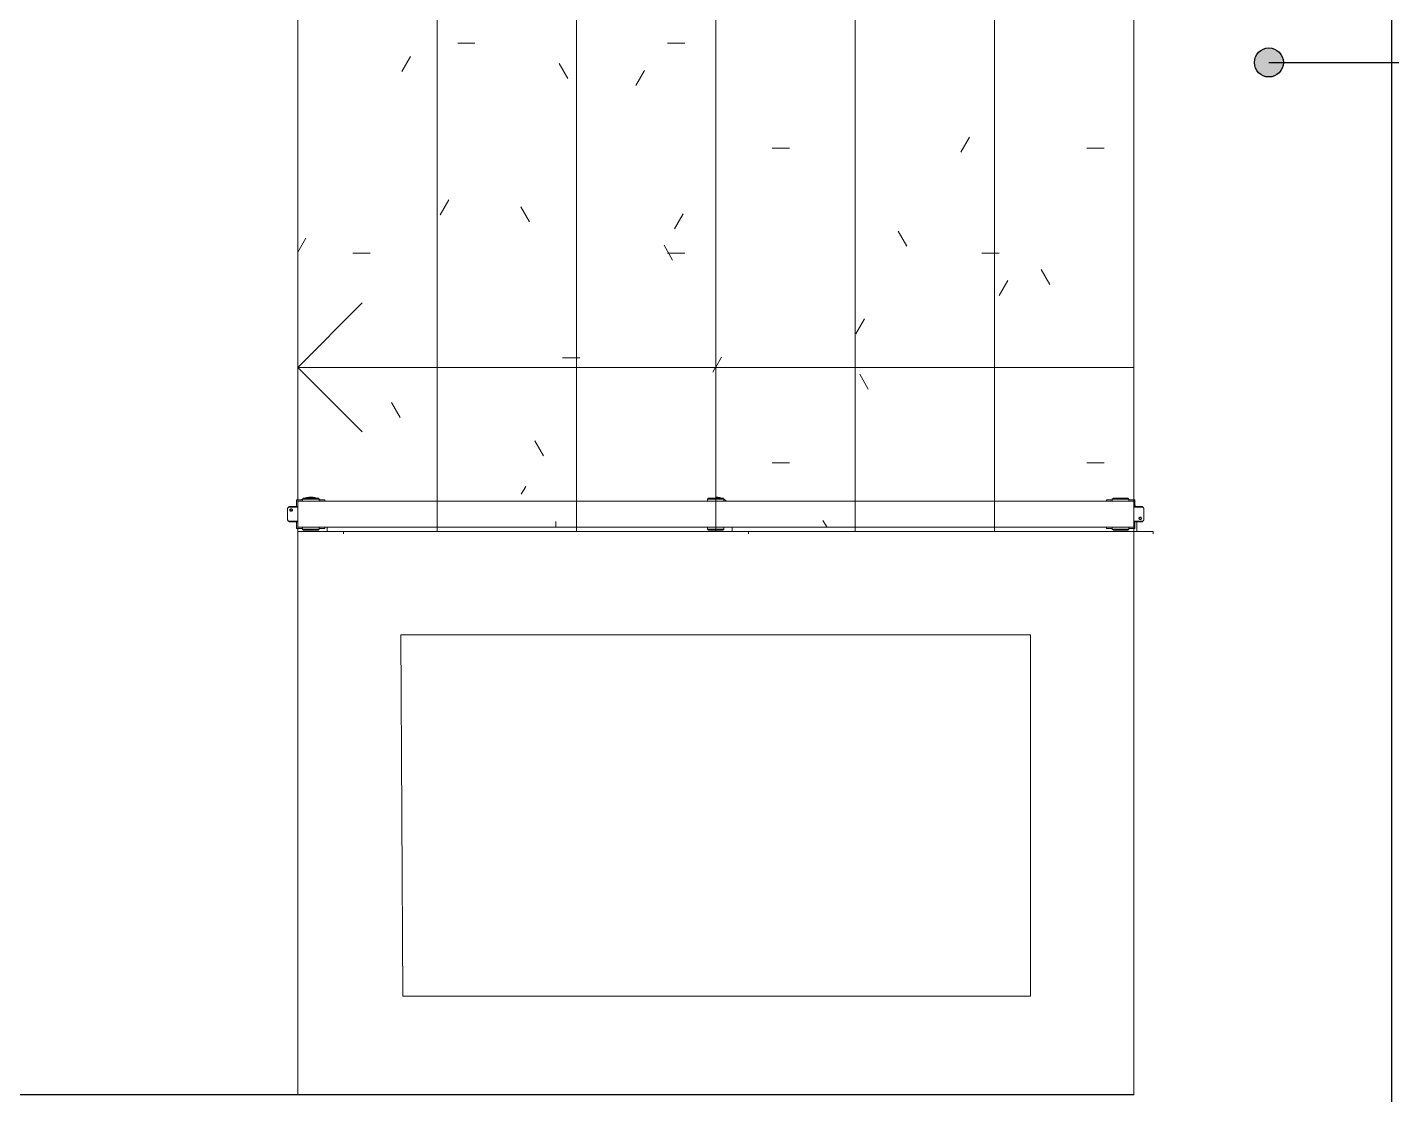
# Model space of a CAD drawing. Header units: millimetres. Extents: x -967280 to 3852, y 2833 to 1955156.
# Drawn here: x -916055 to -913411, y 638616 to 640684 of the extents above; entities that cross this region are included whole.
import ezdxf

# ---------------------------------------------------------------- set-up
doc = ezdxf.new("R2010")
doc.units = ezdxf.units.MM
doc.header["$LTSCALE"] = 1000
doc.linetypes.add('HRZN_Line-Ptrn-Dash', pattern=[4, 2, -2])
doc.linetypes.add('HRZN_Line-Ptrn-Sold', pattern=[9144001.0, 9144000.0, -1])
for name, color, linetype, lineweight in [('A-ELEV', 1, 'HRZN_Line-Ptrn-Sold', 13), ('A-FLOR-HRAL', 1, 'Continuous', 18), ('A-FLOR-PATT', 1, 'Continuous', 13), ('A-STAIR', 1, 'HRZN_Line-Ptrn-Sold', 13), ('A-WALL', 8, 'HRZN_Line-Ptrn-Sold', 50), ('Up Arrows', 3, 'Continuous', 13)]:
    doc.layers.add(name, color=color, linetype=linetype, lineweight=lineweight)
doc.layers.add('ARCH', color=8, linetype='Continuous')
pattern_1 = [(0, (5884, -35800), (812.8, 203.2), [33.528, -576.072, 33.528, -576.072, -3251.2]), (0, (5884, -35800), (812.8, 203.2), [-1219.2, 33.528, -1185.672, 33.528, -576.072, -1422.4]), (0, (5884, -35800), (812.8, 203.2), [-3048, 33.528, -372.872, 33.528, -982.472]), (120, (6188.8, -35698.4), (-582.3764, 602.30545), [33.528, -576.072, 33.528, -576.072, -3251.2]), (120, (6188.8, -35698.4), (-582.3764, 602.30545), [-1219.2, 33.528, -1185.672, 33.528, -576.072, -1422.4]), (120, (6188.8, -35698.4), (-582.3764, 602.30545), [-3048, 33.528, -372.872, 33.528, -982.472]), (240, (6290.4, -35292), (-230.4236, -805.50545), [33.528, -576.072, 33.528, -576.072, -3251.2]), (240, (6290.4, -35292), (-230.4236, -805.50545), [-1219.2, 33.528, -1185.672, 33.528, -576.072, -1422.4]), (240, (6290.4, -35292), (-230.4236, -805.50545), [-3048, 33.528, -372.872, 33.528, -982.472])]

# ---------------------------------------------------------------- blocks, each defined once
blk = doc.blocks.new('Railing - Fascia 2-V55-GROUND FLOOR FFL_1_')
at = {"layer": 'A-FLOR-HRAL'}
for p, q in [((33.6, 25.4), (33.6, 63.5)), ((38.1, 63.5), (33.6, 63.5)), ((-27.5, 27.5), (-27.5, 16)), ((-14.6, 27.5), (-27.5, 27.5)), ((-15, 25.4), (-15, 40)), ((-13.4, 43.7), (-13.4, 25.4)), ((-10, 45), (10, 45)), ((10, 45), (5.1, 45)), ((13.4, 43.7), (13.4, 25.4)), ((33.6, 31.8), (14.7, 31.8)), ((27.5, 27.5), (14.7, 27.5)), ((15, 40), (15, 25.4)), ((27.5, 16), (27.5, 27.5)), ((-29, 16), (-31, 14)), ((-31, 14), (-31, -14)), ((-31, -14), (-31, 14)), ((-25.4, 16), (-29, 16)), ((-29, -16), (-29, 16)), ((29, 16), (25.4, 16)), ((31, 14), (29, 16)), ((29, -16), (29, 16)), ((31, 14), (31, 4.2)), ((31, -14), (31, 14)), ((31, 7.7), (31, -7.7)), ((31, -7.7), (31, 7.7)), ((31, 6.6), (31, -7.4)), ((31, 3.8), (31, 6.6)), ((31, 2.5), (31, 0)), ((31, 0), (31, -2.5)), ((-31, -14), (-29, -16)), ((-29, -16), (-25.4, -16)), ((-27.5, -16), (-27.5, -27.5)), ((25.4, -16), (29, -16)), ((27.5, -27.5), (27.5, -16)), ((29, -16), (31, -14)), ((31, -2.5), (29.7, -2.5)), ((31, -7.4), (31, -3.8)), ((31, -4.2), (31, -14)), ((-25.4, -27.5), (-27.5, -27.5)), ((27.5, -27.5), (25.4, -27.5))]:
    blk.add_line(p, q, dxfattribs=at)
blk.add_arc((0, 0), 33.1, 116.3285, 120.9227, dxfattribs=at)
for points, knots in [([(-15, 40), (-15, 40.1), (-15, 40.3), (-15, 40.5), (-15, 40.7), (-14.9, 40.9), (-14.9, 41), (-14.9, 41.2), (-14.8, 41.4), (-14.8, 41.5), (-14.7, 41.7), (-14.7, 41.8), (-14.6, 42), (-14.5, 42.1), (-14.4, 42.3), (-14.4, 42.4), (-14.3, 42.6), (-14.2, 42.7), (-14.1, 42.9), (-14, 43), (-13.9, 43.1), (-13.8, 43.3), (-13.6, 43.5), (-13.5, 43.6), (-13.4, 43.7)], [0, 0, 0, 0, 0.083333, 0.125, 0.166667, 0.208333, 0.25, 0.291667, 0.333333, 0.375, 0.416667, 0.458333, 0.5, 0.541667, 0.583333, 0.625, 0.666667, 0.708333, 0.75, 0.791667, 0.833333, 0.875, 0.916667, 1, 1, 1, 1]), ([(-13.4, 43.7), (-13.1, 43.9), (-12.6, 44.3), (-11.8, 44.7), (-11.1, 44.9), (-10.4, 45), (-10, 45)], [0, 0, 0, 0, 0.333333, 0.5, 0.666667, 1, 1, 1, 1]), ([(10.3, 38), (10.3, 38.3), (10.2, 38.9), (9.9, 39.5), (9.5, 39.9), (9.1, 40.3), (8.4, 40.5), (7.6, 40.5), (6.9, 40.3), (6.5, 39.9), (6, 39.5), (5.7, 38.9), (5.6, 38.3), (5.6, 38)], [0, 0, 0, 0, 0.111111, 0.222222, 0.277778, 0.333333, 0.444444, 0.555556, 0.666667, 0.722222, 0.777778, 0.888889, 1, 1, 1, 1]), ([(5.6, 38), (5.6, 37.7), (5.7, 37.1), (6, 36.5), (6.5, 36.1), (6.9, 35.7), (7.6, 35.5), (8.4, 35.5), (9.1, 35.7), (9.5, 36.1), (9.9, 36.5), (10.2, 37.1), (10.3, 37.7), (10.3, 38)], [0, 0, 0, 0, 0.111111, 0.222222, 0.277778, 0.333333, 0.444444, 0.555556, 0.666667, 0.722222, 0.777778, 0.888889, 1, 1, 1, 1]), ([(10, 45), (10.4, 45), (11.1, 44.9), (11.8, 44.7), (12.6, 44.3), (13.1, 43.9), (13.4, 43.7)], [0, 0, 0, 0, 0.333333, 0.5, 0.666667, 1, 1, 1, 1]), ([(13.4, 43.7), (13.5, 43.6), (13.7, 43.4), (13.8, 43.2), (14, 43), (14.1, 42.9), (14.2, 42.7), (14.3, 42.5), (14.4, 42.4), (14.5, 42.2), (14.6, 42), (14.7, 41.8), (14.7, 41.6), (14.8, 41.4), (14.8, 41.2), (14.9, 41), (14.9, 40.8), (15, 40.6), (15, 40.3), (15, 40.1), (15, 40)], [0, 0, 0, 0, 0.1, 0.15, 0.2, 0.25, 0.3, 0.35, 0.4, 0.45, 0.5, 0.55, 0.6, 0.65, 0.7, 0.75, 0.8, 0.85, 0.9, 1, 1, 1, 1])]:
    blk.add_open_spline(points, degree=3, knots=knots, dxfattribs=at)
for points in [[(6.5, 38), (6.5, 38.2), (6.6, 38.6), (6.7, 39), (6.8, 39.2)], [(6.8, 36.8), (6.7, 37), (6.6, 37.4), (6.5, 37.8), (6.5, 38)], [(6.8, 39.2), (7, 39.4), (7.2, 39.8), (7.8, 40.2), (8.5, 40.5), (9.2, 40.5), (9.6, 40.4), (9.9, 40.3)], [(8.5, 35.5), (8.3, 35.6), (7.8, 35.8), (7.2, 36.2), (7, 36.6), (6.8, 36.8)]]:
    blk.add_open_spline(points, degree=3, dxfattribs=at)
blk = doc.blocks.new('Railing - Fascia 2-V56-GROUND FLOOR FFL_1_')
at = {"layer": 'A-FLOR-HRAL'}
for p, q in [((33.6, -25.4), (33.6, 63.5)), ((38.1, 63.5), (33.6, 63.5)), ((-27.5, 27.5), (-27.5, 16)), ((-25.4, 27.5), (-27.5, 27.5)), ((33.6, 31.8), (25.4, 31.8)), ((27.5, 27.5), (25.4, 27.5)), ((27.5, 16), (27.5, 27.5)), ((-29, 16), (-31, 14)), ((-31, 14), (-31, -14)), ((-31, -14), (-31, 14)), ((-25.4, 16), (-29, 16)), ((-29, -16), (-29, 16)), ((29, 16), (25.4, 16)), ((31, 14), (29, 16)), ((29, -16), (29, 16)), ((31, 14), (31, 4.2)), ((31, -14), (31, 14)), ((31, 7.7), (31, -7.7)), ((31, -7.7), (31, 7.7)), ((31, 6.6), (31, -7.4)), ((31, 3.8), (31, 6.6)), ((31, 2.5), (31, 0)), ((31, 0), (31, -2.5)), ((-31, -14), (-29, -16)), ((-29, -16), (-25.4, -16)), ((-27.5, -16.3), (-27.5, -27.5)), ((-15, -40), (-15, -25.4)), ((-13.4, -25.4), (-13.4, -43.7)), ((13.4, -25.4), (13.4, -43.7)), ((15, -25.4), (15, -40)), ((25.4, -16), (29, -16)), ((27.5, -27.5), (27.5, -16)), ((29, -16), (31, -14)), ((31, -2.5), (29.7, -2.5)), ((31, -7.4), (31, -3.8)), ((31, -4.2), (31, -14)), ((-14.7, -27.5), (-27.5, -27.5)), ((-5.1, -45), (-10, -45)), ((-10, -45), (10, -45)), ((27.5, -27.5), (14.6, -27.5))]:
    blk.add_line(p, q, dxfattribs=at)
for start, end in [(151.5731, 208.4269), (146.8198, 150.4613), (209.4716, 213.1802)]:
    blk.add_arc((0, 0), 33.1, start, end, dxfattribs=at)
for points, knots in [([(-13.4, -43.7), (-13.5, -43.6), (-13.7, -43.4), (-13.8, -43.2), (-14, -43), (-14.1, -42.9), (-14.2, -42.7), (-14.3, -42.5), (-14.4, -42.4), (-14.5, -42.2), (-14.6, -42), (-14.7, -41.8), (-14.7, -41.6), (-14.8, -41.4), (-14.8, -41.2), (-14.9, -41), (-14.9, -40.8), (-15, -40.6), (-15, -40.3), (-15, -40.1), (-15, -40)], [0, 0, 0, 0, 0.1, 0.15, 0.2, 0.25, 0.3, 0.35, 0.4, 0.45, 0.5, 0.55, 0.6, 0.65, 0.7, 0.75, 0.8, 0.85, 0.9, 1, 1, 1, 1]), ([(-10, -45), (-10.4, -45), (-11.1, -44.9), (-11.8, -44.7), (-12.6, -44.3), (-13.1, -43.9), (-13.4, -43.7)], [0, 0, 0, 0, 0.333333, 0.5, 0.666667, 1, 1, 1, 1]), ([(-5.6, -38), (-5.6, -37.7), (-5.7, -37.1), (-6.1, -36.5), (-6.5, -36.1), (-6.9, -35.7), (-7.6, -35.5), (-8.4, -35.5), (-9.1, -35.7), (-9.5, -36.1), (-9.9, -36.5), (-10.2, -37.1), (-10.3, -37.7), (-10.3, -38)], [0, 0, 0, 0, 0.111111, 0.222222, 0.277778, 0.333333, 0.444444, 0.555556, 0.666667, 0.722222, 0.777778, 0.888889, 1, 1, 1, 1]), ([(-10.3, -38), (-10.3, -38.3), (-10.2, -38.9), (-9.9, -39.5), (-9.5, -39.9), (-9.1, -40.3), (-8.4, -40.5), (-7.6, -40.5), (-6.9, -40.3), (-6.5, -39.9), (-6.1, -39.5), (-5.7, -38.9), (-5.6, -38.3), (-5.6, -38)], [0, 0, 0, 0, 0.111111, 0.222222, 0.277778, 0.333333, 0.444444, 0.555556, 0.666667, 0.722222, 0.777778, 0.888889, 1, 1, 1, 1]), ([(13.4, -43.7), (13.1, -43.9), (12.6, -44.3), (11.8, -44.7), (11.1, -44.9), (10.4, -45), (10, -45)], [0, 0, 0, 0, 0.333333, 0.5, 0.666667, 1, 1, 1, 1]), ([(15, -40), (15, -40.1), (15, -40.3), (15, -40.5), (15, -40.7), (14.9, -40.9), (14.9, -41), (14.9, -41.2), (14.8, -41.4), (14.8, -41.5), (14.7, -41.7), (14.7, -41.8), (14.6, -42), (14.5, -42.1), (14.4, -42.3), (14.4, -42.4), (14.3, -42.6), (14.2, -42.7), (14.1, -42.9), (14, -43), (13.9, -43.1), (13.8, -43.3), (13.6, -43.5), (13.5, -43.6), (13.4, -43.7)], [0, 0, 0, 0, 0.083333, 0.125, 0.166667, 0.208333, 0.25, 0.291667, 0.333333, 0.375, 0.416667, 0.458333, 0.5, 0.541667, 0.583333, 0.625, 0.666667, 0.708333, 0.75, 0.791667, 0.833333, 0.875, 0.916667, 1, 1, 1, 1])]:
    blk.add_open_spline(points, degree=3, knots=knots, dxfattribs=at)
for points in [[(-6.8, -39.2), (-7, -39.4), (-7.2, -39.8), (-7.8, -40.2), (-8.5, -40.5), (-9.2, -40.5), (-9.6, -40.4), (-9.9, -40.3)], [(-8.5, -35.5), (-8.3, -35.6), (-7.8, -35.8), (-7.2, -36.2), (-7, -36.6), (-6.8, -36.8)], [(-6.8, -36.8), (-6.7, -37), (-6.6, -37.4), (-6.5, -37.8), (-6.5, -38)], [(-6.5, -38), (-6.5, -38.2), (-6.6, -38.6), (-6.7, -39), (-6.8, -39.2)]]:
    blk.add_open_spline(points, degree=3, dxfattribs=at)
blk = doc.blocks.new('Railing - Fascia 2-3846644-GROUND FLOOR FFL_1_')
at = {"layer": 'A-FLOR-HRAL'}
for p, q in [((33.6, 0), (33.6, 63.5)), ((38.1, 63.5), (33.6, 63.5)), ((33.6, 31.8), (25.4, 31.8)), ((-29, 16), (-31, 14)), ((-31, 14), (-31, -14)), ((-31, -14), (-31, 14)), ((-25.4, 16), (-29, 16)), ((-29, -16), (-29, 16)), ((29, 16), (25.4, 16)), ((31, 14), (29, 16)), ((29, -16), (29, 16)), ((31, 14), (31, 4.2)), ((31, -14), (31, 14)), ((31, 7.7), (31, -7.7)), ((31, -7.7), (31, 7.7)), ((31, 6.6), (31, -7.4)), ((31, 3.8), (31, 6.6)), ((31, 2.5), (31, 0)), ((31, 0), (31, -2.5)), ((-31, -14), (-29, -16)), ((-29, -16), (-25.4, -16)), ((25.4, -16), (29, -16)), ((29, -16), (31, -14)), ((31, -2.5), (29.7, -2.5)), ((31, -7.4), (31, -3.8)), ((31, -4.2), (31, -14))]:
    blk.add_line(p, q, dxfattribs=at)
for start, end in [(151.5731, 180), (140.7438, 150.4613)]:
    blk.add_arc((0, 0), 33.1, start, end, dxfattribs=at)
blk = doc.blocks.new('Railing - Railing-3846612-GROUND FLOOR FFL_1_')
at = {"rotation": 269.9999999999998}
for name, p in [('Railing - Fascia 2-V56-GROUND FLOOR FFL_1_', (45456.4, 12438.1)), ('Railing - Fascia 2-3846644-GROUND FLOOR FFL_1_', (46241, 12438.1)), ('Railing - Fascia 2-V55-GROUND FLOOR FFL_1_', (47025.6, 12438.1))]:
    blk.add_blockref(name, p, dxfattribs=at)
blk = doc.blocks.new('Top Rail Type - Top Rail_Internal_-3846629-GROUND FLOOR FFL_1_')
at = {"layer": 'A-STAIR', "linetype": 'Continuous'}
for p, q in [((47051, 12463.5), (45431, 12463.5)), ((45431, 12412.7), (47051, 12412.7))]:
    blk.add_line(p, q, dxfattribs=at)
at = {"layer": 'A-STAIR', "linetype": 'Continuous', "flags": 128}
for points in [[(45431, 12436.1), (45431, 12438.1), (45431, 12440.1)], [(47051, 12440.1), (47051, 12438.1), (47051, 12436.1)]]:
    blk.add_lwpolyline(points, dxfattribs=at)
blk = doc.blocks.new('Top Rail Type - Top Rail_Internal_-V67-GROUND FLOOR FFL_1_')
at = {"layer": 'A-STAIR', "linetype": 'Continuous'}
for p, q in [((45431, 12412.7), (45431, 12463.5)), ((47051, 12463.5), (45431, 12463.5)), ((47051, 12412.7), (47051, 12463.5)), ((47051, 12412.7), (45431, 12412.7))]:
    blk.add_line(p, q, dxfattribs=at)
blk = doc.blocks.new('A$C1e5dc022')
h = blk.add_hatch(color=4)
h.dxf.hatch_style = 1
h.paths.add_polyline_path([(53197, -22471.9, 0.414214), (53168.9, -22500, 0.414214), (53197, -22528.1)])
h.paths.add_polyline_path([(53225.1, -22500), (53197, -22500), (53197, -22528.1, 0.414214)])
h.paths.add_polyline_path([(53197, -22471.9), (53197, -22500), (53225.1, -22500, 0.414214)])
at = {"layer": 'A-STAIR', "linetype": 'Continuous'}
h = blk.add_hatch(dxfattribs=at)
h.set_pattern_fill('FP_15', color=4, style=0, pattern_type=2)
h.set_pattern_definition(pattern_1)
h.paths.add_polyline_path([(51403.9, -23400), (51585, -23400), (51585, -23387.3), (51372.1, -23387.3), (51372.1, -23395.5), (51403.9, -23395.5)])
h.paths.add_polyline_path([(51544.1, -23336.5), (51585, -23336.5), (51585, -21663.5), (51367.9, -21663.5), (51367.9, -21665.6), (51358.4, -21665.6), (51352.7, -21668.5), (51348.8, -21670.1), (51340.4, -21671.2), (51327.9, -21668.4), (51322.4, -21665.6), (51315, -21665.6), (51315, -23334.4), (51323.4, -23333.7), (51328.1, -23331.5), (51332, -23329.9), (51340.4, -23328.8), (51352.8, -23331.6), (51361.2, -23334.4), (51367.9, -23334.4), (51367.9, -23336.5), (51397, -23336.5)])
h.paths.add_polyline_path([(51380.5, -21612.7), (51585, -21612.7), (51585, -21600), (51403.9, -21600), (51403.9, -21604.5), (51372.1, -21604.5), (51372.1, -21612.7)])
h = blk.add_hatch(dxfattribs=at)
h.set_pattern_fill('FP_16', color=4, style=0, pattern_type=2)
h.set_pattern_definition(pattern_1)
h.paths.add_polyline_path([(51585, -23400), (51855, -23400), (51855, -23387.3), (51585, -23387.3)])
h.paths.add_polyline_path([(51838.3, -23336.5), (51855, -23336.5), (51855, -21663.5), (51585, -21663.5), (51585, -23336.5)])
h.paths.add_polyline_path([(51838.3, -21612.7), (51855, -21612.7), (51855, -21600), (51585, -21600), (51585, -21612.7)])
h = blk.add_hatch(dxfattribs=at)
h.set_pattern_fill('FP_15', color=4, style=0, pattern_type=2)
h.set_pattern_definition(pattern_1)
h.paths.add_polyline_path([(51855, -23400), (52125, -23400), (52124.8, -23392.9), (52121.1, -23392), (52119.8, -23392.3), (52118.6, -23392.1), (52117.1, -23391.9), (52116.5, -23392.4), (52111.3, -23390.9), (52109, -23390.9), (52109, -23387.3), (51855, -23387.3), (51855, -23390.9)])
h.paths.add_polyline_path([(51855, -23336.5), (52109, -23336.5), (52109.4, -23332.9), (52115.4, -23332), (52117, -23332), (52117.7, -23332.3), (52119.6, -23332.2), (52120, -23332.5), (52122.4, -23331.9), (52123.1, -23332.2), (52125, -23330.9), (52124.8, -21669), (52122.4, -21668.1), (52121.3, -21668.4), (52119.8, -21668.5), (52118.6, -21668.3), (52117.1, -21668.1), (52116.5, -21668.6), (52111.3, -21667.1), (52109, -21667.1), (52109, -21663.5), (51855, -21663.5), (51855, -23111)])
h.paths.add_polyline_path([(52109, -21612.7), (52109.4, -21609.1), (52115.4, -21608.2), (52117, -21608.2), (52117.7, -21608.5), (52119.7, -21608.1), (52120.4, -21608.4), (52123.1, -21607.1), (52125, -21607.1), (52124.2, -21600), (51855, -21600), (51855, -21612.7), (52058.9, -21612.7)])
h = blk.add_hatch(dxfattribs=at)
h.set_pattern_fill('FP_15', color=4, style=0, pattern_type=2)
h.set_pattern_definition(pattern_1)
h.paths.add_polyline_path([(52188.5, -23400), (52395, -23400), (52395, -23387.3), (52156.7, -23387.3), (52156.7, -23395.5), (52188.5, -23395.5)])
h.paths.add_polyline_path([(52395, -23336.5), (52395, -21663.5), (52145.8, -21663.5), (52137.3, -21668.5), (52132.5, -21670.2), (52125, -21671.2), (52125, -23328.8), (52137.4, -23331.6), (52141.3, -23333.1), (52147, -23336.5), (52279.6, -23336.5)])
h.paths.add_polyline_path([(52165.1, -21612.7), (52395, -21612.7), (52395, -21600), (52188.5, -21600), (52188.5, -21604.5), (52156.7, -21604.5), (52156.7, -21612.7)])
h = blk.add_hatch(dxfattribs=at)
h.set_pattern_fill('FP_16', color=4, style=0, pattern_type=2)
h.set_pattern_definition(pattern_1)
h.paths.add_polyline_path([(52665, -23400), (52665, -23387.3), (52395, -23387.3), (52395, -23400), (52426.7, -23400)])
h.paths.add_polyline_path([(52395, -23336.5), (52665, -23336.5), (52665, -21663.5), (52395, -21663.5), (52395, -23111)])
h.paths.add_polyline_path([(52426.7, -21612.7), (52665, -21612.7), (52665, -21600), (52395, -21600), (52395, -21612.7)])
h = blk.add_hatch(dxfattribs=at)
h.set_pattern_fill('FP_13', color=4, style=0, pattern_type=2)
h.set_pattern_definition(pattern_1)
h.paths.add_polyline_path([(52665, -23400), (52935, -23400), (52935, -23389.4), (52925.6, -23389.4), (52925.2, -23390.9), (52920.2, -23391.9), (52919.2, -23392.5), (52917.5, -23391.9), (52916.9, -23392.8), (52914.9, -23391.9), (52914.6, -23392.9), (52913.3, -23392.9), (52905.7, -23392), (52904.4, -23392.3), (52903.2, -23392.1), (52901.7, -23391.9), (52901.1, -23392.4), (52895.9, -23390.9), (52893.6, -23390.9), (52893.6, -23389.4), (52882.1, -23389.4), (52882.1, -23387.3), (52665, -23387.3)])
h.paths.add_polyline_path([(52665, -23336.5), (52882.1, -23336.5), (52882.1, -23334.4), (52893.6, -23334.4), (52894, -23332.9), (52900, -23332), (52901.7, -23331.9), (52902.3, -23332.3), (52904.2, -23332.2), (52904.6, -23332.5), (52907, -23331.9), (52907.7, -23332.2), (52909.6, -23330.9), (52909.6, -23332.9), (52912.2, -23331.9), (52913.3, -23332.1), (52914.9, -23331.9), (52916, -23332.1), (52917.5, -23331.9), (52918.1, -23332.9), (52920.2, -23331.9), (52922.1, -23332.9), (52925.6, -23332.9), (52925.6, -23334.4), (52935, -23334.4), (52935, -21665.6), (52925.6, -21665.6), (52925.2, -21667.1), (52920.2, -21668.1), (52919.2, -21668.7), (52917.5, -21668.1), (52916.9, -21669), (52914.9, -21668.1), (52914.6, -21669.1), (52912.2, -21668.1), (52911.5, -21668.6), (52909.6, -21667.1), (52909.4, -21669), (52907, -21668.1), (52905.9, -21668.4), (52904.4, -21668.5), (52903.2, -21668.3), (52901.7, -21668.1), (52901.1, -21668.6), (52895.9, -21667.1), (52893.6, -21667.1), (52893.6, -21665.6), (52882.1, -21665.6), (52882.1, -21663.5), (52665, -21663.5), (52665, -23111)])
h.paths.add_polyline_path([(52665, -21612.7), (52882.1, -21612.7), (52882.1, -21610.6), (52893.6, -21610.6), (52894, -21609.1), (52900, -21608.2), (52901.7, -21608.1), (52902.3, -21608.5), (52904.3, -21608.1), (52905, -21608.4), (52907.7, -21607.1), (52914.9, -21608.1), (52916, -21608.3), (52917.5, -21608.1), (52918.1, -21609.1), (52920.2, -21608.1), (52922.1, -21609.1), (52925.6, -21609.1), (52925.6, -21610.6), (52935, -21610.6), (52935, -21600), (52665, -21600)])
at = {"color": 4}
blk.add_line((53197, -22500), (53699, -22500), dxfattribs=at)
blk.add_circle((53197, -22500), 28.1, dxfattribs=at)
at = {"layer": 'A-ELEV', "color": 4}
for p, q in [((52935, -20500), (52935, -24500)), ((51315, -23408.8), (52935, -23408.8)), ((51315, -24500), (51315, -23408.8)), ((52735, -23608.8), (51515, -23608.8)), ((51515, -23608.8), (51519, -24308.8)), ((52735, -24308.8), (52735, -23608.8)), ((52735, -24308.8), (51519, -24308.8))]:
    blk.add_line(p, q, dxfattribs=at)
at = {"layer": 'A-FLOR-HRAL', "color": 4}
for p, q in [((51326.4, -23344.2), (51324.4, -23346.2)), ((51324.4, -23346.2), (51324.4, -23349.8)), ((51324.4, -23346.2), (51356.4, -23346.2)), ((51354.4, -23344.2), (51326.4, -23344.2)), ((51326.4, -23344.2), (51354.4, -23344.2)), ((51356.4, -23346.2), (51354.4, -23344.2)), ((51356.4, -23349.8), (51356.4, -23346.2)), ((52111, -23344.2), (52109, -23346.2)), ((52109, -23346.2), (52109, -23349.8)), ((52109, -23346.2), (52141, -23346.2)), ((52139, -23344.2), (52111, -23344.2)), ((52111, -23344.2), (52139, -23344.2)), ((52141, -23346.2), (52139, -23344.2)), ((52141, -23349.8), (52141, -23346.2)), ((52895.6, -23344.2), (52893.6, -23346.2)), ((52893.6, -23346.2), (52893.6, -23349.8)), ((52893.6, -23346.2), (52925.6, -23346.2)), ((52923.6, -23344.2), (52895.6, -23344.2)), ((52895.6, -23344.2), (52923.6, -23344.2)), ((52925.6, -23346.2), (52923.6, -23344.2)), ((52925.6, -23349.8), (52925.6, -23346.2)), ((51295.4, -23370.1), (51295.4, -23365.2)), ((51295.4, -23365.2), (51295.4, -23385.2)), ((51315, -23361.7), (51296.7, -23361.7)), ((51300.4, -23360.2), (51315, -23360.2)), ((51312.9, -23360.5), (51312.9, -23347.7)), ((51324.1, -23347.7), (51312.9, -23347.7)), ((51367.9, -23347.7), (51356.4, -23347.7)), ((51367.9, -23349.8), (51367.9, -23347.7)), ((52882.1, -23349.8), (52882.1, -23347.7)), ((52893.6, -23347.7), (52882.1, -23347.7)), ((52937.1, -23347.7), (52925.6, -23347.7)), ((52935, -23360.2), (52949.6, -23360.2)), ((52953.3, -23361.7), (52935, -23361.7)), ((52937.1, -23360.6), (52937.1, -23347.7)), ((52954.6, -23365.2), (52954.6, -23385.2)), ((51315, -23388.6), (51296.7, -23388.6)), ((51315, -23390.2), (51300.4, -23390.2)), ((51312.9, -23402.7), (51312.9, -23389.7)), ((52953.3, -23388.6), (52935, -23388.6)), ((52949.6, -23390.2), (52935, -23390.2)), ((52937.1, -23402.7), (52937.1, -23389.9)), ((52941.3, -23408.8), (52941.3, -23389.9)), ((52954.6, -23385.2), (52954.6, -23380.2)), ((51312.9, -23402.7), (51324.4, -23402.7)), ((51315, -23408.8), (51403.9, -23408.8)), ((51324.4, -23400.6), (51324.4, -23404.2)), ((51324.4, -23404.2), (51326.4, -23406.2)), ((51324.4, -23404.2), (51356.4, -23404.2)), ((51336.2, -23406.2), (51326.4, -23406.2)), ((51326.4, -23406.2), (51354.4, -23406.2)), ((51348.1, -23406.2), (51332.7, -23406.2)), ((51332.7, -23406.2), (51348.1, -23406.2)), ((51347, -23406.2), (51333, -23406.2)), ((51333, -23406.2), (51336.6, -23406.2)), ((51337.9, -23406.2), (51337.9, -23404.8)), ((51340.4, -23406.2), (51337.9, -23406.2)), ((51342.9, -23406.2), (51340.4, -23406.2)), ((51344.2, -23406.2), (51347, -23406.2)), ((51354.4, -23406.2), (51344.6, -23406.2)), ((51354.4, -23406.2), (51356.4, -23404.2)), ((51356.4, -23404.2), (51356.4, -23400.6)), ((51356.4, -23402.7), (51367.9, -23402.7)), ((51367.9, -23402.7), (51367.9, -23400.6)), ((51372.1, -23408.8), (51372.1, -23400.6)), ((51403.9, -23413.3), (51403.9, -23408.8)), ((52109, -23400.6), (52109, -23404.2)), ((52109, -23404.2), (52111, -23406.2)), ((52109, -23404.2), (52141, -23404.2)), ((52120.8, -23406.2), (52111, -23406.2)), ((52111, -23406.2), (52139, -23406.2)), ((52132.7, -23406.2), (52117.3, -23406.2)), ((52117.3, -23406.2), (52132.7, -23406.2)), ((52131.6, -23406.2), (52117.6, -23406.2)), ((52117.6, -23406.2), (52121.2, -23406.2)), ((52122.5, -23406.2), (52122.5, -23404.8)), ((52125, -23406.2), (52122.5, -23406.2)), ((52127.5, -23406.2), (52125, -23406.2)), ((52125, -23408.8), (52188.5, -23408.8)), ((52128.8, -23406.2), (52131.6, -23406.2)), ((52139, -23406.2), (52129.2, -23406.2)), ((52139, -23406.2), (52141, -23404.2)), ((52141, -23404.2), (52141, -23400.6)), ((52156.7, -23408.8), (52156.7, -23400.6)), ((52188.5, -23413.3), (52188.5, -23408.8)), ((52882.1, -23402.7), (52882.1, -23400.6)), ((52882.1, -23402.7), (52893.6, -23402.7)), ((52893.6, -23400.6), (52893.6, -23404.2)), ((52893.6, -23404.2), (52895.6, -23406.2)), ((52893.6, -23404.2), (52925.6, -23404.2)), ((52905.4, -23406.2), (52895.6, -23406.2)), ((52895.6, -23406.2), (52923.6, -23406.2)), ((52917.3, -23406.2), (52901.9, -23406.2)), ((52901.9, -23406.2), (52917.3, -23406.2)), ((52916.2, -23406.2), (52902.2, -23406.2)), ((52902.2, -23406.2), (52905.8, -23406.2)), ((52907.1, -23406.2), (52907.1, -23404.8)), ((52909.6, -23406.2), (52907.1, -23406.2)), ((52912.1, -23406.2), (52909.6, -23406.2)), ((52913.4, -23406.2), (52916.2, -23406.2)), ((52923.6, -23406.2), (52913.8, -23406.2)), ((52923.6, -23406.2), (52925.6, -23404.2)), ((52925.6, -23404.2), (52925.6, -23400.6)), ((52925.6, -23402.7), (52937.1, -23402.7)), ((52935, -23408.8), (52973.1, -23408.8)), ((52973.1, -23413.3), (52973.1, -23408.8))]:
    blk.add_line(p, q, dxfattribs=at)
for centre, start, end in [((51340.4, -23375.2), 119.4716, 123.1802), ((51340.4, -23375.2), 61.5731, 118.4269), ((51340.4, -23375.2), 56.8198, 60.4613), ((52125, -23375.2), 61.5731, 90), ((52125, -23375.2), 50.7438, 60.4613), ((52909.6, -23375.2), 26.3285, 30.9227)]:
    blk.add_arc(centre, 33.1, start, end, dxfattribs=at)
for points, knots in [([(51295.4, -23365.2), (51295.4, -23364.7), (51295.5, -23364.1), (51295.7, -23363.3), (51296.1, -23362.6), (51296.5, -23362.1), (51296.7, -23361.7)], [0, 0, 0, 0, 0.333333, 0.5, 0.666667, 1, 1, 1, 1]), ([(51296.7, -23361.7), (51296.8, -23361.6), (51297, -23361.5), (51297.2, -23361.3), (51297.4, -23361.2), (51297.5, -23361.1), (51297.7, -23361), (51297.9, -23360.8), (51298, -23360.7), (51298.2, -23360.7), (51298.4, -23360.6), (51298.6, -23360.5), (51298.8, -23360.4), (51299, -23360.4), (51299.2, -23360.3), (51299.4, -23360.3), (51299.6, -23360.2), (51299.8, -23360.2), (51300.1, -23360.2), (51300.3, -23360.2), (51300.4, -23360.2)], [0, 0, 0, 0, 0.1, 0.15, 0.2, 0.25, 0.3, 0.35, 0.4, 0.45, 0.5, 0.55, 0.6, 0.65, 0.7, 0.75, 0.8, 0.85, 0.9, 1, 1, 1, 1]), ([(51302.4, -23364.8), (51302.1, -23364.8), (51301.5, -23364.9), (51300.9, -23365.3), (51300.5, -23365.6), (51300.1, -23366.1), (51299.9, -23366.7), (51299.9, -23367.6), (51300.1, -23368.3), (51300.5, -23368.7), (51300.9, -23369.1), (51301.5, -23369.5), (51302.1, -23369.6), (51302.4, -23369.6)], [0, 0, 0, 0, 0.111111, 0.222222, 0.277778, 0.333333, 0.444444, 0.555556, 0.666667, 0.722222, 0.777778, 0.888889, 1, 1, 1, 1]), ([(51302.4, -23369.6), (51302.7, -23369.6), (51303.3, -23369.5), (51303.9, -23369.1), (51304.3, -23368.7), (51304.7, -23368.3), (51304.9, -23367.6), (51304.9, -23366.7), (51304.7, -23366.1), (51304.3, -23365.6), (51303.9, -23365.3), (51303.3, -23364.9), (51302.7, -23364.8), (51302.4, -23364.8)], [0, 0, 0, 0, 0.111111, 0.222222, 0.277778, 0.333333, 0.444444, 0.555556, 0.666667, 0.722222, 0.777778, 0.888889, 1, 1, 1, 1]), ([(52949.6, -23360.2), (52949.7, -23360.2), (52949.9, -23360.2), (52950.1, -23360.2), (52950.3, -23360.2), (52950.5, -23360.2), (52950.6, -23360.3), (52950.8, -23360.3), (52951, -23360.3), (52951.1, -23360.4), (52951.3, -23360.5), (52951.4, -23360.5), (52951.6, -23360.6), (52951.7, -23360.6), (52951.9, -23360.7), (52952, -23360.8), (52952.2, -23360.9), (52952.3, -23361), (52952.5, -23361.1), (52952.6, -23361.2), (52952.7, -23361.3), (52952.9, -23361.4), (52953.1, -23361.5), (52953.2, -23361.7), (52953.3, -23361.7)], [0, 0, 0, 0, 0.083333, 0.125, 0.166667, 0.208333, 0.25, 0.291667, 0.333333, 0.375, 0.416667, 0.458333, 0.5, 0.541667, 0.583333, 0.625, 0.666667, 0.708333, 0.75, 0.791667, 0.833333, 0.875, 0.916667, 1, 1, 1, 1]), ([(52953.3, -23361.7), (52953.5, -23362.1), (52953.9, -23362.6), (52954.3, -23363.3), (52954.5, -23364.1), (52954.6, -23364.7), (52954.6, -23365.2)], [0, 0, 0, 0, 0.333333, 0.5, 0.666667, 1, 1, 1, 1]), ([(51296.7, -23388.6), (51296.5, -23388.3), (51296.1, -23387.8), (51295.7, -23387), (51295.5, -23386.2), (51295.4, -23385.6), (51295.4, -23385.2)], [0, 0, 0, 0, 0.333333, 0.5, 0.666667, 1, 1, 1, 1]), ([(51300.4, -23390.2), (51300.3, -23390.2), (51300.1, -23390.2), (51299.9, -23390.1), (51299.7, -23390.1), (51299.5, -23390.1), (51299.4, -23390.1), (51299.2, -23390), (51299, -23390), (51298.9, -23389.9), (51298.7, -23389.9), (51298.6, -23389.8), (51298.4, -23389.8), (51298.3, -23389.7), (51298.1, -23389.6), (51298, -23389.5), (51297.8, -23389.4), (51297.7, -23389.4), (51297.5, -23389.3), (51297.4, -23389.2), (51297.3, -23389), (51297.1, -23388.9), (51296.9, -23388.8), (51296.8, -23388.7), (51296.7, -23388.6)], [0, 0, 0, 0, 0.083333, 0.125, 0.166667, 0.208333, 0.25, 0.291667, 0.333333, 0.375, 0.416667, 0.458333, 0.5, 0.541667, 0.583333, 0.625, 0.666667, 0.708333, 0.75, 0.791667, 0.833333, 0.875, 0.916667, 1, 1, 1, 1]), ([(52947.6, -23380.8), (52947.3, -23380.8), (52946.7, -23380.9), (52946.1, -23381.2), (52945.7, -23381.6), (52945.3, -23382.1), (52945.1, -23382.7), (52945.1, -23383.6), (52945.3, -23384.2), (52945.7, -23384.7), (52946.1, -23385.1), (52946.7, -23385.4), (52947.3, -23385.5), (52947.6, -23385.5)], [0, 0, 0, 0, 0.111111, 0.222222, 0.277778, 0.333333, 0.444444, 0.555556, 0.666667, 0.722222, 0.777778, 0.888889, 1, 1, 1, 1]), ([(52947.6, -23385.5), (52947.9, -23385.5), (52948.5, -23385.4), (52949.1, -23385.1), (52949.5, -23384.7), (52949.9, -23384.2), (52950.1, -23383.6), (52950.1, -23382.7), (52949.9, -23382.1), (52949.5, -23381.6), (52949.1, -23381.2), (52948.5, -23380.9), (52947.9, -23380.8), (52947.6, -23380.8)], [0, 0, 0, 0, 0.111111, 0.222222, 0.277778, 0.333333, 0.444444, 0.555556, 0.666667, 0.722222, 0.777778, 0.888889, 1, 1, 1, 1]), ([(52953.3, -23388.6), (52953.2, -23388.7), (52953, -23388.8), (52952.8, -23389), (52952.6, -23389.1), (52952.5, -23389.3), (52952.3, -23389.4), (52952.1, -23389.5), (52952, -23389.6), (52951.8, -23389.7), (52951.6, -23389.8), (52951.4, -23389.8), (52951.2, -23389.9), (52951, -23390), (52950.8, -23390), (52950.6, -23390.1), (52950.4, -23390.1), (52950.2, -23390.1), (52949.9, -23390.2), (52949.7, -23390.2), (52949.6, -23390.2)], [0, 0, 0, 0, 0.1, 0.15, 0.2, 0.25, 0.3, 0.35, 0.4, 0.45, 0.5, 0.55, 0.6, 0.65, 0.7, 0.75, 0.8, 0.85, 0.9, 1, 1, 1, 1]), ([(52954.6, -23385.2), (52954.6, -23385.6), (52954.5, -23386.2), (52954.3, -23387), (52953.9, -23387.8), (52953.5, -23388.3), (52953.3, -23388.6)], [0, 0, 0, 0, 0.333333, 0.5, 0.666667, 1, 1, 1, 1])]:
    blk.add_open_spline(points, degree=3, knots=knots, dxfattribs=at)
for points in [[(51301.2, -23368.3), (51301, -23368.2), (51300.6, -23367.9), (51300.2, -23367.3), (51299.9, -23366.7), (51299.9, -23366), (51300, -23365.5), (51300.1, -23365.3)], [(51302.4, -23368.6), (51302.2, -23368.6), (51301.8, -23368.6), (51301.4, -23368.4), (51301.2, -23368.3)], [(51303.6, -23368.3), (51303.4, -23368.4), (51303, -23368.6), (51302.6, -23368.6), (51302.4, -23368.6)], [(51304.9, -23366.7), (51304.8, -23366.9), (51304.6, -23367.3), (51304.2, -23367.9), (51303.8, -23368.2), (51303.6, -23368.3)], [(52945.1, -23383.7), (52945.2, -23383.4), (52945.4, -23383), (52945.8, -23382.4), (52946.2, -23382.1), (52946.4, -23382)], [(52946.4, -23382), (52946.6, -23381.9), (52947, -23381.8), (52947.4, -23381.7), (52947.6, -23381.7)], [(52947.6, -23381.7), (52947.8, -23381.7), (52948.2, -23381.8), (52948.6, -23381.9), (52948.8, -23382)], [(52948.8, -23382), (52949, -23382.1), (52949.4, -23382.4), (52949.8, -23383), (52950.1, -23383.7), (52950.1, -23384.4), (52950, -23384.8), (52949.9, -23385)]]:
    blk.add_open_spline(points, degree=3, dxfattribs=at)
at = {"layer": 'A-FLOR-PATT', "color": 4, "lineweight": 30}
blk.add_line((53435, -45000), (53435, 0), dxfattribs=at)
at = {"layer": 'A-STAIR', "color": 4}
for p, q in [((51315, -24500), (51315, -21665.6)), ((51585, -23408.8), (51585, -21663.5)), ((51855, -23408.8), (51855, -21663.5)), ((52125, -23408.8), (52125, -21669.1)), ((52395, -23408.8), (52395, -21663.5)), ((52665, -23408.8), (52665, -21663.5)), ((53435, -23334.4), (53435, -21665.6)), ((51815, -23400), (51815, -23389.4)), ((53435, -23400), (53435, -23389.4))]:
    blk.add_line(p, q, dxfattribs=at)
at = {"layer": 'A-STAIR', "color": 4, "linetype": 'HRZN_Line-Ptrn-Dash'}
for p, q in [((51585, -23336.5), (51585, -21663.5)), ((51855, -23336.5), (51855, -21663.5)), ((52125, -23330.9), (52125, -21669.1)), ((52395, -23336.5), (52395, -21663.5)), ((52665, -23336.5), (52665, -21663.5)), ((53435, -23334.4), (53435, -21665.6)), ((53435, -23400), (53435, -23389.4))]:
    blk.add_line(p, q, dxfattribs=at)
at = {"layer": 'A-STAIR', "color": 4, "linetype": 'Continuous'}
for p, q in [((51315, -23400.6), (51315, -23349.8)), ((52935, -23349.8), (51315, -23349.8)), ((51315, -23400.6), (51315, -23349.8)), ((52935, -23349.8), (51315, -23349.8)), ((51315, -23400.6), (51315, -23349.8)), ((52935, -23349.8), (51315, -23349.8)), ((51315, -23400.6), (51315, -23349.8)), ((52935, -23349.8), (51315, -23349.8)), ((52935, -23349.8), (51315, -23349.8)), ((52935, -23349.8), (51315, -23349.8)), ((52935, -23349.8), (51315, -23349.8)), ((52935, -23349.8), (51315, -23349.8)), ((52935, -23400.6), (52935, -23349.8)), ((52935, -23400.6), (52935, -23349.8)), ((52935, -23400.6), (52935, -23349.8)), ((52935, -23400.6), (52935, -23349.8)), ((52935, -23400.6), (51315, -23400.6)), ((52935, -23400.6), (51315, -23400.6)), ((52935, -23400.6), (51315, -23400.6)), ((52935, -23400.6), (51315, -23400.6)), ((51315, -23400.6), (52935, -23400.6)), ((51315, -23400.6), (52935, -23400.6)), ((51315, -23400.6), (52935, -23400.6)), ((51315, -23400.6), (52935, -23400.6))]:
    blk.add_line(p, q, dxfattribs=at)
at = {"layer": 'A-STAIR', "color": 4, "linetype": 'Continuous', "flags": 128}
for points in [[(51315, -23377.2), (51315, -23375.2), (51315, -23373.1)], [(51315, -23377.2), (51315, -23375.2), (51315, -23373.1)], [(51315, -23377.2), (51315, -23375.2), (51315, -23373.1)], [(51315, -23377.2), (51315, -23375.2), (51315, -23373.1)], [(52935, -23373.1), (52935, -23375.2), (52935, -23377.2)], [(52935, -23373.1), (52935, -23375.2), (52935, -23377.2)], [(52935, -23373.1), (52935, -23375.2), (52935, -23377.2)], [(52935, -23373.1), (52935, -23375.2), (52935, -23377.2)]]:
    blk.add_lwpolyline(points, dxfattribs=at)
at = {"layer": 'A-WALL', "color": 4, "lineweight": 25}
blk.add_line((52935, -24500), (49763, -24500), dxfattribs=at)
at = {"layer": 'Up Arrows', "color": 4}
for p, q in [((51315, -23090.8), (51440, -22965.8)), ((51585, -23090.8), (51315, -23090.8)), ((51315, -23090.8), (51440, -23215.8)), ((51855, -23090.8), (51585, -23090.8)), ((52125, -23090.8), (51855, -23090.8)), ((52395, -23090.8), (52125, -23090.8)), ((52665, -23090.8), (52395, -23090.8)), ((52935, -23090.8), (52665, -23090.8))]:
    blk.add_line(p, q, dxfattribs=at)
at = {"layer": 'A-STAIR', "color": 4, "linetype": 'Continuous', "lineweight": 18}
blk.add_blockref('Railing - Railing-3846612-GROUND FLOOR FFL_1_', (5884, -35813.3), dxfattribs=at)
at = {"layer": 'A-STAIR', "color": 4, "linetype": 'Continuous'}
for name in ['Top Rail Type - Top Rail_Internal_-3846629-GROUND FLOOR FFL_1_', 'Top Rail Type - Top Rail_Internal_-V67-GROUND FLOOR FFL_1_']:
    blk.add_blockref(name, (5884, -35813.3), dxfattribs=at)

msp = doc.modelspace()

# ---------------------------------------------------------------- block references
at = {"layer": 'ARCH', "lineweight": 106, "ltscale": 30}
msp.add_blockref('A$C1e5dc022', (-966846.1, 663116.2), dxfattribs=at)

doc.saveas('drawing.dxf')
